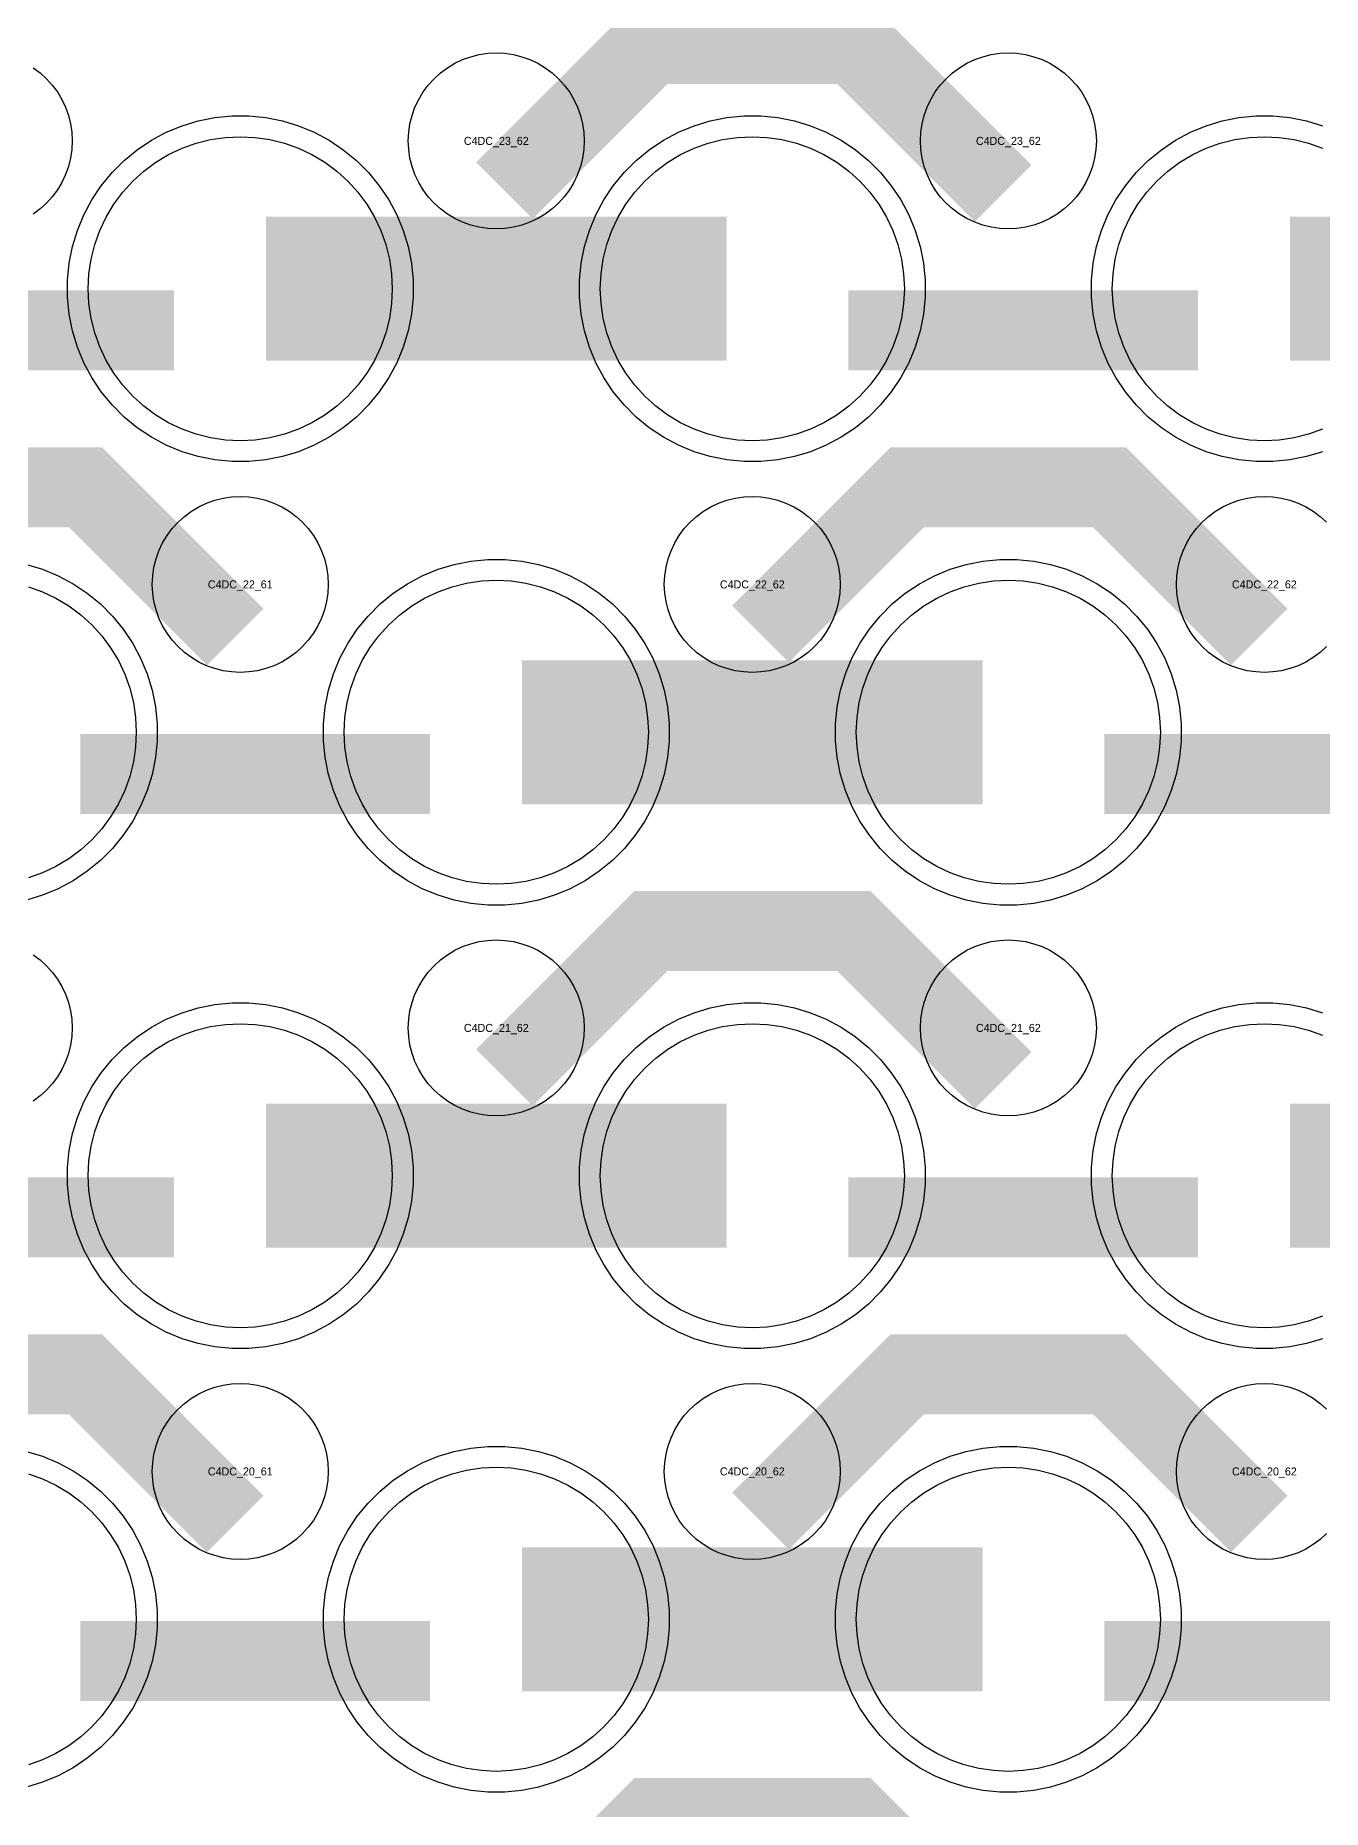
# Model space of a CAD drawing. Extents: x -11880 to 11880, y -14992 to 14992.
# Drawn here: x 7696 to 8098, y -12128 to -11573 of the extents above; entities that cross this region are included whole.
import ezdxf
from ezdxf.enums import TextEntityAlignment as Align

# ---------------------------------------------------------------- set-up
doc = ezdxf.new("R2010")
doc.units = 0
doc.header["$MEASUREMENT"] = 0
for name, color, linetype in [('GDS_775_DT_237', 138, 'CONTINUOUS'), ('RDL1_FS', 34, 'CONTINUOUS'), ('RDL_BS', 160, 'CONTINUOUS')]:
    doc.layers.add(name, color=color, linetype=linetype)

msp = doc.modelspace()

# ---------------------------------------------------------------- linework, layer by layer
at = {"layer": 'RDL1_FS', "color": 241, "true_color": 0xf7abae}
for points in [[(7760, -11700.099), (7755.343, -11699.87), (7750.732, -11699.186), (7746.209, -11698.054), (7741.819, -11696.482), (7737.605, -11694.49), (7733.605, -11692.092), (7729.86, -11689.314), (7726.406, -11686.184), (7723.276, -11682.73), (7720.498, -11678.985), (7718.1, -11674.985), (7716.108, -11670.771), (7714.536, -11666.381), (7713.404, -11661.858), (7712.72, -11657.247), (7712.491, -11652.59), (7712.72, -11647.933), (7713.404, -11643.322), (7714.536, -11638.799), (7716.108, -11634.409), (7718.1, -11630.195), (7720.498, -11626.195), (7723.276, -11622.45), (7726.406, -11618.996), (7729.86, -11615.866), (7733.605, -11613.088), (7737.605, -11610.69), (7741.819, -11608.698), (7746.209, -11607.126), (7750.732, -11605.994), (7755.343, -11605.31), (7760, -11605.081), (7764.657, -11605.31), (7769.268, -11605.994), (7773.791, -11607.126), (7778.181, -11608.698), (7782.395, -11610.69), (7786.395, -11613.088), (7790.14, -11615.866), (7793.594, -11618.996), (7796.724, -11622.45), (7799.502, -11626.195), (7801.9, -11630.195), (7803.892, -11634.409), (7805.464, -11638.799), (7806.596, -11643.322), (7807.28, -11647.933), (7807.509, -11652.59), (7807.28, -11657.247), (7806.596, -11661.858), (7805.464, -11666.381), (7803.892, -11670.771), (7801.9, -11674.985), (7799.502, -11678.985), (7796.724, -11682.73), (7793.594, -11686.184), (7790.14, -11689.314), (7786.395, -11692.092), (7782.395, -11694.49), (7778.181, -11696.482), (7773.791, -11698.054), (7769.268, -11699.186), (7764.657, -11699.87)], [(7920, -11700.099), (7915.343, -11699.87), (7910.732, -11699.186), (7906.209, -11698.054), (7901.819, -11696.482), (7897.605, -11694.49), (7893.605, -11692.092), (7889.86, -11689.314), (7886.406, -11686.184), (7883.276, -11682.73), (7880.498, -11678.985), (7878.1, -11674.985), (7876.108, -11670.771), (7874.536, -11666.381), (7873.404, -11661.858), (7872.72, -11657.247), (7872.491, -11652.59), (7872.72, -11647.933), (7873.404, -11643.322), (7874.536, -11638.799), (7876.108, -11634.409), (7878.1, -11630.195), (7880.498, -11626.195), (7883.276, -11622.45), (7886.406, -11618.996), (7889.86, -11615.866), (7893.605, -11613.088), (7897.605, -11610.69), (7901.819, -11608.698), (7906.209, -11607.126), (7910.732, -11605.994), (7915.343, -11605.31), (7920, -11605.081), (7924.657, -11605.31), (7929.268, -11605.994), (7933.791, -11607.126), (7938.181, -11608.698), (7942.395, -11610.69), (7946.395, -11613.088), (7950.14, -11615.866), (7953.594, -11618.996), (7956.724, -11622.45), (7959.502, -11626.195), (7961.9, -11630.195), (7963.892, -11634.409), (7965.464, -11638.799), (7966.596, -11643.322), (7967.28, -11647.933), (7967.509, -11652.59), (7967.28, -11657.247), (7966.596, -11661.858), (7965.464, -11666.381), (7963.892, -11670.771), (7961.9, -11674.985), (7959.502, -11678.985), (7956.724, -11682.73), (7953.594, -11686.184), (7950.14, -11689.314), (7946.395, -11692.092), (7942.395, -11694.49), (7938.181, -11696.482), (7933.791, -11698.054), (7929.268, -11699.186), (7924.657, -11699.87)], [(7760, -11977.229), (7755.343, -11977), (7750.732, -11976.316), (7746.209, -11975.184), (7741.819, -11973.612), (7737.605, -11971.62), (7733.605, -11969.222), (7729.86, -11966.444), (7726.406, -11963.314), (7723.276, -11959.86), (7720.498, -11956.115), (7718.1, -11952.115), (7716.108, -11947.901), (7714.536, -11943.511), (7713.404, -11938.988), (7712.72, -11934.377), (7712.491, -11929.72), (7712.72, -11925.063), (7713.404, -11920.452), (7714.536, -11915.929), (7716.108, -11911.539), (7718.1, -11907.325), (7720.498, -11903.325), (7723.276, -11899.58), (7726.406, -11896.126), (7729.86, -11892.996), (7733.605, -11890.218), (7737.605, -11887.82), (7741.819, -11885.828), (7746.209, -11884.256), (7750.732, -11883.124), (7755.343, -11882.44), (7760, -11882.211), (7764.657, -11882.44), (7769.268, -11883.124), (7773.791, -11884.256), (7778.181, -11885.828), (7782.395, -11887.82), (7786.395, -11890.218), (7790.14, -11892.996), (7793.594, -11896.126), (7796.724, -11899.58), (7799.502, -11903.325), (7801.9, -11907.325), (7803.892, -11911.539), (7805.464, -11915.929), (7806.596, -11920.452), (7807.28, -11925.063), (7807.509, -11929.72), (7807.28, -11934.377), (7806.596, -11938.988), (7805.464, -11943.511), (7803.892, -11947.901), (7801.9, -11952.115), (7799.502, -11956.115), (7796.724, -11959.86), (7793.594, -11963.314), (7790.14, -11966.444), (7786.395, -11969.222), (7782.395, -11971.62), (7778.181, -11973.612), (7773.791, -11975.184), (7769.268, -11976.316), (7764.657, -11977)], [(7920, -11977.229), (7915.343, -11977), (7910.732, -11976.316), (7906.209, -11975.184), (7901.819, -11973.612), (7897.605, -11971.62), (7893.605, -11969.222), (7889.86, -11966.444), (7886.406, -11963.314), (7883.276, -11959.86), (7880.498, -11956.115), (7878.1, -11952.115), (7876.108, -11947.901), (7874.536, -11943.511), (7873.404, -11938.988), (7872.72, -11934.377), (7872.491, -11929.72), (7872.72, -11925.063), (7873.404, -11920.452), (7874.536, -11915.929), (7876.108, -11911.539), (7878.1, -11907.325), (7880.498, -11903.325), (7883.276, -11899.58), (7886.406, -11896.126), (7889.86, -11892.996), (7893.605, -11890.218), (7897.605, -11887.82), (7901.819, -11885.828), (7906.209, -11884.256), (7910.732, -11883.124), (7915.343, -11882.44), (7920, -11882.211), (7924.657, -11882.44), (7929.268, -11883.124), (7933.791, -11884.256), (7938.181, -11885.828), (7942.395, -11887.82), (7946.395, -11890.218), (7950.14, -11892.996), (7953.594, -11896.126), (7956.724, -11899.58), (7959.502, -11903.325), (7961.9, -11907.325), (7963.892, -11911.539), (7965.464, -11915.929), (7966.596, -11920.452), (7967.28, -11925.063), (7967.509, -11929.72), (7967.28, -11934.377), (7966.596, -11938.988), (7965.464, -11943.511), (7963.892, -11947.901), (7961.9, -11952.115), (7959.502, -11956.115), (7956.724, -11959.86), (7953.594, -11963.314), (7950.14, -11966.444), (7946.395, -11969.222), (7942.395, -11971.62), (7938.181, -11973.612), (7933.791, -11975.184), (7929.268, -11976.316), (7924.657, -11977)]]:
    msp.add_lwpolyline(points, close=True, dxfattribs=at)
for points in [[(8098.181, -11696.482), (8093.791, -11698.054), (8089.268, -11699.186), (8084.657, -11699.87), (8080, -11700.099), (8075.343, -11699.87), (8070.732, -11699.186), (8066.209, -11698.054), (8061.819, -11696.482), (8057.605, -11694.49), (8053.605, -11692.092), (8049.86, -11689.314), (8046.406, -11686.184), (8043.276, -11682.73), (8040.498, -11678.985), (8038.1, -11674.985), (8036.108, -11670.771), (8034.536, -11666.381), (8033.404, -11661.858), (8032.72, -11657.247), (8032.491, -11652.59), (8032.72, -11647.933), (8033.404, -11643.322), (8034.536, -11638.799), (8036.108, -11634.409), (8038.1, -11630.195), (8040.498, -11626.195), (8043.276, -11622.45), (8046.406, -11618.996), (8049.86, -11615.866), (8053.605, -11613.088), (8057.605, -11610.69), (8061.819, -11608.698), (8066.209, -11607.126), (8070.732, -11605.994), (8075.343, -11605.31), (8080, -11605.081), (8084.657, -11605.31), (8089.268, -11605.994), (8093.791, -11607.126), (8098.181, -11608.698)], [(8098.181, -11973.612), (8093.791, -11975.184), (8089.268, -11976.316), (8084.657, -11977), (8080, -11977.229), (8075.343, -11977), (8070.732, -11976.316), (8066.209, -11975.184), (8061.819, -11973.612), (8057.605, -11971.62), (8053.605, -11969.222), (8049.86, -11966.444), (8046.406, -11963.314), (8043.276, -11959.86), (8040.498, -11956.115), (8038.1, -11952.115), (8036.108, -11947.901), (8034.536, -11943.511), (8033.404, -11938.988), (8032.72, -11934.377), (8032.491, -11929.72), (8032.72, -11925.063), (8033.404, -11920.452), (8034.536, -11915.929), (8036.108, -11911.539), (8038.1, -11907.325), (8040.498, -11903.325), (8043.276, -11899.58), (8046.406, -11896.126), (8049.86, -11892.996), (8053.605, -11890.218), (8057.605, -11887.82), (8061.819, -11885.828), (8066.209, -11884.256), (8070.732, -11883.124), (8075.343, -11882.44), (8080, -11882.211), (8084.657, -11882.44), (8089.268, -11883.124), (8093.791, -11884.256), (8098.181, -11885.828)]]:
    msp.add_lwpolyline(points, dxfattribs=at)
for points in [[(7768.002, -11652.59, 45, 45, 0), (7840.002, -11652.59, 45, 45, 0)], [(7840.002, -11652.59, 45, 45, 0), (7912.002, -11652.59, 45, 45, 0)], [(8088.002, -11652.59, 45, 45, 0), (8160.002, -11652.59, 45, 45, 0)], [(7768.002, -11929.72, 45, 45, 0), (7840.002, -11929.72, 45, 45, 0)], [(7840.002, -11929.72, 45, 45, 0), (7912.002, -11929.72, 45, 45, 0)], [(8088.002, -11929.72, 45, 45, 0), (8160.002, -11929.72, 45, 45, 0)]]:
    msp.add_lwpolyline(points, format="xyseb", dxfattribs=at)
at = {"layer": 'RDL1_FS'}
for points in [[(7840, -11838.664), (7835.343, -11838.435), (7830.732, -11837.751), (7826.209, -11836.619), (7821.819, -11835.047), (7817.605, -11833.055), (7813.605, -11830.657), (7809.86, -11827.879), (7806.406, -11824.749), (7803.276, -11821.295), (7800.498, -11817.55), (7798.1, -11813.55), (7796.108, -11809.336), (7794.536, -11804.946), (7793.404, -11800.423), (7792.72, -11795.812), (7792.491, -11791.155), (7792.72, -11786.498), (7793.404, -11781.887), (7794.536, -11777.364), (7796.108, -11772.974), (7798.1, -11768.76), (7800.498, -11764.76), (7803.276, -11761.015), (7806.406, -11757.561), (7809.86, -11754.431), (7813.605, -11751.653), (7817.605, -11749.255), (7821.819, -11747.263), (7826.209, -11745.691), (7830.732, -11744.559), (7835.343, -11743.875), (7840, -11743.646), (7844.657, -11743.875), (7849.268, -11744.559), (7853.791, -11745.691), (7858.181, -11747.263), (7862.395, -11749.255), (7866.395, -11751.653), (7870.14, -11754.431), (7873.594, -11757.561), (7876.724, -11761.015), (7879.502, -11764.76), (7881.9, -11768.76), (7883.892, -11772.974), (7885.464, -11777.364), (7886.596, -11781.887), (7887.28, -11786.498), (7887.509, -11791.155), (7887.28, -11795.812), (7886.596, -11800.423), (7885.464, -11804.946), (7883.892, -11809.336), (7881.9, -11813.55), (7879.502, -11817.55), (7876.724, -11821.295), (7873.594, -11824.749), (7870.14, -11827.879), (7866.395, -11830.657), (7862.395, -11833.055), (7858.181, -11835.047), (7853.791, -11836.619), (7849.268, -11837.751), (7844.657, -11838.435)], [(8000, -11838.664), (7995.343, -11838.435), (7990.732, -11837.751), (7986.209, -11836.619), (7981.819, -11835.047), (7977.605, -11833.055), (7973.605, -11830.657), (7969.86, -11827.879), (7966.406, -11824.749), (7963.276, -11821.295), (7960.498, -11817.55), (7958.1, -11813.55), (7956.108, -11809.336), (7954.536, -11804.946), (7953.404, -11800.423), (7952.72, -11795.812), (7952.491, -11791.155), (7952.72, -11786.498), (7953.404, -11781.887), (7954.536, -11777.364), (7956.108, -11772.974), (7958.1, -11768.76), (7960.498, -11764.76), (7963.276, -11761.015), (7966.406, -11757.561), (7969.86, -11754.431), (7973.605, -11751.653), (7977.605, -11749.255), (7981.819, -11747.263), (7986.209, -11745.691), (7990.732, -11744.559), (7995.343, -11743.875), (8000, -11743.646), (8004.657, -11743.875), (8009.268, -11744.559), (8013.791, -11745.691), (8018.181, -11747.263), (8022.395, -11749.255), (8026.395, -11751.653), (8030.14, -11754.431), (8033.594, -11757.561), (8036.724, -11761.015), (8039.502, -11764.76), (8041.9, -11768.76), (8043.892, -11772.974), (8045.464, -11777.364), (8046.596, -11781.887), (8047.28, -11786.498), (8047.509, -11791.155), (8047.28, -11795.812), (8046.596, -11800.423), (8045.464, -11804.946), (8043.892, -11809.336), (8041.9, -11813.55), (8039.502, -11817.55), (8036.724, -11821.295), (8033.594, -11824.749), (8030.14, -11827.879), (8026.395, -11830.657), (8022.395, -11833.055), (8018.181, -11835.047), (8013.791, -11836.619), (8009.268, -11837.751), (8004.657, -11838.435)], [(7840, -12115.794), (7835.343, -12115.565), (7830.732, -12114.881), (7826.209, -12113.749), (7821.819, -12112.177), (7817.605, -12110.185), (7813.605, -12107.787), (7809.86, -12105.009), (7806.406, -12101.879), (7803.276, -12098.425), (7800.498, -12094.68), (7798.1, -12090.68), (7796.108, -12086.466), (7794.536, -12082.076), (7793.404, -12077.553), (7792.72, -12072.942), (7792.491, -12068.285), (7792.72, -12063.628), (7793.404, -12059.017), (7794.536, -12054.494), (7796.108, -12050.104), (7798.1, -12045.89), (7800.498, -12041.89), (7803.276, -12038.145), (7806.406, -12034.691), (7809.86, -12031.561), (7813.605, -12028.783), (7817.605, -12026.385), (7821.819, -12024.393), (7826.209, -12022.821), (7830.732, -12021.689), (7835.343, -12021.005), (7840, -12020.776), (7844.657, -12021.005), (7849.268, -12021.689), (7853.791, -12022.821), (7858.181, -12024.393), (7862.395, -12026.385), (7866.395, -12028.783), (7870.14, -12031.561), (7873.594, -12034.691), (7876.724, -12038.145), (7879.502, -12041.89), (7881.9, -12045.89), (7883.892, -12050.104), (7885.464, -12054.494), (7886.596, -12059.017), (7887.28, -12063.628), (7887.509, -12068.285), (7887.28, -12072.942), (7886.596, -12077.553), (7885.464, -12082.076), (7883.892, -12086.466), (7881.9, -12090.68), (7879.502, -12094.68), (7876.724, -12098.425), (7873.594, -12101.879), (7870.14, -12105.009), (7866.395, -12107.787), (7862.395, -12110.185), (7858.181, -12112.177), (7853.791, -12113.749), (7849.268, -12114.881), (7844.657, -12115.565)], [(8000, -12115.794), (7995.343, -12115.565), (7990.732, -12114.881), (7986.209, -12113.749), (7981.819, -12112.177), (7977.605, -12110.185), (7973.605, -12107.787), (7969.86, -12105.009), (7966.406, -12101.879), (7963.276, -12098.425), (7960.498, -12094.68), (7958.1, -12090.68), (7956.108, -12086.466), (7954.536, -12082.076), (7953.404, -12077.553), (7952.72, -12072.942), (7952.491, -12068.285), (7952.72, -12063.628), (7953.404, -12059.017), (7954.536, -12054.494), (7956.108, -12050.104), (7958.1, -12045.89), (7960.498, -12041.89), (7963.276, -12038.145), (7966.406, -12034.691), (7969.86, -12031.561), (7973.605, -12028.783), (7977.605, -12026.385), (7981.819, -12024.393), (7986.209, -12022.821), (7990.732, -12021.689), (7995.343, -12021.005), (8000, -12020.776), (8004.657, -12021.005), (8009.268, -12021.689), (8013.791, -12022.821), (8018.181, -12024.393), (8022.395, -12026.385), (8026.395, -12028.783), (8030.14, -12031.561), (8033.594, -12034.691), (8036.724, -12038.145), (8039.502, -12041.89), (8041.9, -12045.89), (8043.892, -12050.104), (8045.464, -12054.494), (8046.596, -12059.017), (8047.28, -12063.628), (8047.509, -12068.285), (8047.28, -12072.942), (8046.596, -12077.553), (8045.464, -12082.076), (8043.892, -12086.466), (8041.9, -12090.68), (8039.502, -12094.68), (8036.724, -12098.425), (8033.594, -12101.879), (8030.14, -12105.009), (8026.395, -12107.787), (8022.395, -12110.185), (8018.181, -12112.177), (8013.791, -12113.749), (8009.268, -12114.881), (8004.657, -12115.565)]]:
    msp.add_lwpolyline(points, close=True, dxfattribs=at)
for points in [[(7693.791, -11745.691), (7698.181, -11747.263), (7702.395, -11749.255), (7706.395, -11751.653), (7710.14, -11754.431), (7713.594, -11757.561), (7716.724, -11761.015), (7719.502, -11764.76), (7721.9, -11768.76), (7723.892, -11772.974), (7725.464, -11777.364), (7726.596, -11781.887), (7727.28, -11786.498), (7727.509, -11791.155), (7727.28, -11795.812), (7726.596, -11800.423), (7725.464, -11804.946), (7723.892, -11809.336), (7721.9, -11813.55), (7719.502, -11817.55), (7716.724, -11821.295), (7713.594, -11824.749), (7710.14, -11827.879), (7706.395, -11830.657), (7702.395, -11833.055), (7698.181, -11835.047), (7693.791, -11836.619)], [(7693.791, -12022.821), (7698.181, -12024.393), (7702.395, -12026.385), (7706.395, -12028.783), (7710.14, -12031.561), (7713.594, -12034.691), (7716.724, -12038.145), (7719.502, -12041.89), (7721.9, -12045.89), (7723.892, -12050.104), (7725.464, -12054.494), (7726.596, -12059.017), (7727.28, -12063.628), (7727.509, -12068.285), (7727.28, -12072.942), (7726.596, -12077.553), (7725.464, -12082.076), (7723.892, -12086.466), (7721.9, -12090.68), (7719.502, -12094.68), (7716.724, -12098.425), (7713.594, -12101.879), (7710.14, -12105.009), (7706.395, -12107.787), (7702.395, -12110.185), (7698.181, -12112.177), (7693.791, -12113.749)]]:
    msp.add_lwpolyline(points, dxfattribs=at)
for points in [[(7848.002, -11791.155, 45, 45, 0), (7920.002, -11791.155, 45, 45, 0)], [(7920.002, -11791.155, 45, 45, 0), (7992.002, -11791.155, 45, 45, 0)], [(7848.002, -12068.285, 45, 45, 0), (7920.002, -12068.285, 45, 45, 0)], [(7920.002, -12068.285, 45, 45, 0), (7992.002, -12068.285, 45, 45, 0)]]:
    msp.add_lwpolyline(points, format="xyseb", dxfattribs=at)
at = {"layer": 'RDL_BS'}
for points in [[(7842.562, -11621.904, 25, 25, 0), (7888.377, -11576.089, 25, 25, 0), (7921.93, -11576.089, 25, 25, 0)], [(7998.401, -11622.803, 25, 25, 0), (7951.687, -11576.089, 25, 25, 0), (7921.929, -11576.089, 25, 25, 0)], [(7758.401, -11761.368, 25, 25, 0), (7711.687, -11714.654, 25, 25, 0), (7681.929, -11714.654, 25, 25, 0)], [(7922.562, -11760.469, 25, 25, 0), (7968.377, -11714.654, 25, 25, 0), (8001.93, -11714.654, 25, 25, 0)], [(8078.401, -11761.368, 25, 25, 0), (8031.687, -11714.654, 25, 25, 0), (8001.929, -11714.654, 25, 25, 0)], [(7710.016, -11804.168, 25, 25, 0), (7819.281, -11804.168, 25, 25, 0)], [(8030.016, -11804.168, 25, 25, 0), (8139.281, -11804.168, 25, 25, 0)], [(7842.562, -11899.034, 25, 25, 0), (7888.377, -11853.219, 25, 25, 0), (7921.93, -11853.219, 25, 25, 0)], [(7998.401, -11899.933, 25, 25, 0), (7951.687, -11853.219, 25, 25, 0), (7921.929, -11853.219, 25, 25, 0)], [(7758.401, -12038.498, 25, 25, 0), (7711.687, -11991.784, 25, 25, 0), (7681.929, -11991.784, 25, 25, 0)], [(7922.562, -12037.599, 25, 25, 0), (7968.377, -11991.784, 25, 25, 0), (8001.93, -11991.784, 25, 25, 0)], [(8078.401, -12038.498, 25, 25, 0), (8031.687, -11991.784, 25, 25, 0), (8001.929, -11991.784, 25, 25, 0)], [(7710.016, -12081.298, 25, 25, 0), (7819.281, -12081.298, 25, 25, 0)], [(8030.016, -12081.298, 25, 25, 0), (8139.281, -12081.298, 25, 25, 0)], [(7842.562, -12176.159, 25, 25, 0), (7888.377, -12130.344, 25, 25, 0), (7921.93, -12130.344, 25, 25, 0)], [(7998.401, -12177.058, 25, 25, 0), (7951.687, -12130.344, 25, 25, 0), (7921.929, -12130.344, 25, 25, 0)]]:
    msp.add_lwpolyline(points, format="xyseb", dxfattribs=at)
for points in [[(7695.28, -11583.545), (7697.443, -11585.148), (7699.442, -11586.96), (7701.254, -11588.959), (7702.857, -11591.122), (7704.25, -11593.446), (7705.402, -11595.883), (7706.309, -11598.418), (7706.966, -11601.037), (7707.362, -11603.709), (7707.494, -11606.402), (7707.362, -11609.095), (7706.966, -11611.767), (7706.309, -11614.386), (7705.402, -11616.921), (7704.25, -11619.358), (7702.857, -11621.682), (7701.254, -11623.845), (7699.442, -11625.844), (7697.443, -11627.656), (7695.28, -11629.259)], [(8099.442, -11764.409), (8097.443, -11766.221), (8095.28, -11767.824), (8092.956, -11769.217), (8090.519, -11770.369), (8087.984, -11771.276), (8085.365, -11771.933), (8082.693, -11772.329), (8080, -11772.461), (8077.307, -11772.329), (8074.635, -11771.933), (8072.016, -11771.276), (8069.481, -11770.369), (8067.044, -11769.217), (8064.72, -11767.824), (8062.557, -11766.221), (8060.558, -11764.409), (8058.746, -11762.41), (8057.143, -11760.247), (8055.75, -11757.923), (8054.598, -11755.486), (8053.691, -11752.951), (8053.034, -11750.332), (8052.638, -11747.66), (8052.506, -11744.967), (8052.638, -11742.274), (8053.034, -11739.602), (8053.691, -11736.983), (8054.598, -11734.448), (8055.75, -11732.011), (8057.143, -11729.687), (8058.746, -11727.524), (8060.558, -11725.525), (8062.557, -11723.713), (8064.72, -11722.11), (8067.044, -11720.717), (8069.481, -11719.565), (8072.016, -11718.658), (8074.635, -11718.001), (8077.307, -11717.605), (8080, -11717.473), (8082.693, -11717.605), (8085.365, -11718.001), (8087.984, -11718.658), (8090.519, -11719.565), (8092.956, -11720.717), (8095.28, -11722.11), (8097.443, -11723.713), (8099.442, -11725.525)], [(7693.165, -11738.718), (7698.205, -11740.249), (7703.115, -11742.28), (7707.777, -11744.772), (7712.191, -11747.719), (7716.292, -11751.081), (7720.074, -11754.863), (7723.436, -11758.964), (7726.383, -11763.378), (7728.875, -11768.04), (7730.906, -11772.95), (7732.437, -11777.99), (7733.483, -11783.217), (7734, -11788.511), (7734, -11793.799), (7733.483, -11799.093), (7732.437, -11804.32), (7730.906, -11809.36), (7728.875, -11814.27), (7726.383, -11818.932), (7723.436, -11823.346), (7720.074, -11827.447), (7716.292, -11831.229), (7712.191, -11834.591), (7707.777, -11837.538), (7703.115, -11840.03), (7698.205, -11842.061), (7693.165, -11843.592)], [(7695.28, -11860.675), (7697.443, -11862.278), (7699.442, -11864.09), (7701.254, -11866.089), (7702.857, -11868.252), (7704.25, -11870.576), (7705.402, -11873.013), (7706.309, -11875.548), (7706.966, -11878.167), (7707.362, -11880.839), (7707.494, -11883.532), (7707.362, -11886.225), (7706.966, -11888.897), (7706.309, -11891.516), (7705.402, -11894.051), (7704.25, -11896.488), (7702.857, -11898.812), (7701.254, -11900.975), (7699.442, -11902.974), (7697.443, -11904.786), (7695.28, -11906.389)], [(8099.442, -12041.539), (8097.443, -12043.351), (8095.28, -12044.954), (8092.956, -12046.347), (8090.519, -12047.499), (8087.984, -12048.406), (8085.365, -12049.063), (8082.693, -12049.459), (8080, -12049.591), (8077.307, -12049.459), (8074.635, -12049.063), (8072.016, -12048.406), (8069.481, -12047.499), (8067.044, -12046.347), (8064.72, -12044.954), (8062.557, -12043.351), (8060.558, -12041.539), (8058.746, -12039.54), (8057.143, -12037.377), (8055.75, -12035.053), (8054.598, -12032.616), (8053.691, -12030.081), (8053.034, -12027.462), (8052.638, -12024.79), (8052.506, -12022.097), (8052.638, -12019.404), (8053.034, -12016.732), (8053.691, -12014.113), (8054.598, -12011.578), (8055.75, -12009.141), (8057.143, -12006.817), (8058.746, -12004.654), (8060.558, -12002.655), (8062.557, -12000.843), (8064.72, -11999.24), (8067.044, -11997.847), (8069.481, -11996.695), (8072.016, -11995.788), (8074.635, -11995.131), (8077.307, -11994.735), (8080, -11994.603), (8082.693, -11994.735), (8085.365, -11995.131), (8087.984, -11995.788), (8090.519, -11996.695), (8092.956, -11997.847), (8095.28, -11999.24), (8097.443, -12000.843), (8099.442, -12002.655)], [(7693.165, -12015.848), (7698.205, -12017.379), (7703.115, -12019.41), (7707.777, -12021.902), (7712.191, -12024.849), (7716.292, -12028.211), (7720.074, -12031.993), (7723.436, -12036.094), (7726.383, -12040.508), (7728.875, -12045.17), (7730.906, -12050.08), (7732.437, -12055.12), (7733.483, -12060.347), (7734, -12065.641), (7734, -12070.929), (7733.483, -12076.223), (7732.437, -12081.45), (7730.906, -12086.49), (7728.875, -12091.4), (7726.383, -12096.062), (7723.436, -12100.476), (7720.074, -12104.577), (7716.292, -12108.359), (7712.191, -12111.721), (7707.777, -12114.668), (7703.115, -12117.16), (7698.205, -12119.191), (7693.165, -12120.722)]]:
    msp.add_lwpolyline(points, dxfattribs=at)
for points in [[(7840, -11633.896), (7837.307, -11633.764), (7834.635, -11633.368), (7832.016, -11632.711), (7829.481, -11631.804), (7827.044, -11630.652), (7824.72, -11629.259), (7822.557, -11627.656), (7820.558, -11625.844), (7818.746, -11623.845), (7817.143, -11621.682), (7815.75, -11619.358), (7814.598, -11616.921), (7813.691, -11614.386), (7813.034, -11611.767), (7812.638, -11609.095), (7812.506, -11606.402), (7812.638, -11603.709), (7813.034, -11601.037), (7813.691, -11598.418), (7814.598, -11595.883), (7815.75, -11593.446), (7817.143, -11591.122), (7818.746, -11588.959), (7820.558, -11586.96), (7822.557, -11585.148), (7824.72, -11583.545), (7827.044, -11582.152), (7829.481, -11581), (7832.016, -11580.093), (7834.635, -11579.436), (7837.307, -11579.04), (7840, -11578.908), (7842.693, -11579.04), (7845.365, -11579.436), (7847.984, -11580.093), (7850.519, -11581), (7852.956, -11582.152), (7855.28, -11583.545), (7857.443, -11585.148), (7859.442, -11586.96), (7861.254, -11588.959), (7862.857, -11591.122), (7864.25, -11593.446), (7865.402, -11595.883), (7866.309, -11598.418), (7866.966, -11601.037), (7867.362, -11603.709), (7867.494, -11606.402), (7867.362, -11609.095), (7866.966, -11611.767), (7866.309, -11614.386), (7865.402, -11616.921), (7864.25, -11619.358), (7862.857, -11621.682), (7861.254, -11623.845), (7859.442, -11625.844), (7857.443, -11627.656), (7855.28, -11629.259), (7852.956, -11630.652), (7850.519, -11631.804), (7847.984, -11632.711), (7845.365, -11633.368), (7842.693, -11633.764)], [(8000, -11633.896), (7997.307, -11633.764), (7994.635, -11633.368), (7992.016, -11632.711), (7989.481, -11631.804), (7987.044, -11630.652), (7984.72, -11629.259), (7982.557, -11627.656), (7980.558, -11625.844), (7978.746, -11623.845), (7977.143, -11621.682), (7975.75, -11619.358), (7974.598, -11616.921), (7973.691, -11614.386), (7973.034, -11611.767), (7972.638, -11609.095), (7972.506, -11606.402), (7972.638, -11603.709), (7973.034, -11601.037), (7973.691, -11598.418), (7974.598, -11595.883), (7975.75, -11593.446), (7977.143, -11591.122), (7978.746, -11588.959), (7980.558, -11586.96), (7982.557, -11585.148), (7984.72, -11583.545), (7987.044, -11582.152), (7989.481, -11581), (7992.016, -11580.093), (7994.635, -11579.436), (7997.307, -11579.04), (8000, -11578.908), (8002.693, -11579.04), (8005.365, -11579.436), (8007.984, -11580.093), (8010.519, -11581), (8012.956, -11582.152), (8015.28, -11583.545), (8017.443, -11585.148), (8019.442, -11586.96), (8021.254, -11588.959), (8022.857, -11591.122), (8024.25, -11593.446), (8025.402, -11595.883), (8026.309, -11598.418), (8026.966, -11601.037), (8027.362, -11603.709), (8027.494, -11606.402), (8027.362, -11609.095), (8026.966, -11611.767), (8026.309, -11614.386), (8025.402, -11616.921), (8024.25, -11619.358), (8022.857, -11621.682), (8021.254, -11623.845), (8019.442, -11625.844), (8017.443, -11627.656), (8015.28, -11629.259), (8012.956, -11630.652), (8010.519, -11631.804), (8007.984, -11632.711), (8005.365, -11633.368), (8002.693, -11633.764)], [(7760, -11772.461), (7757.307, -11772.329), (7754.635, -11771.933), (7752.016, -11771.276), (7749.481, -11770.369), (7747.044, -11769.217), (7744.72, -11767.824), (7742.557, -11766.221), (7740.558, -11764.409), (7738.746, -11762.41), (7737.143, -11760.247), (7735.75, -11757.923), (7734.598, -11755.486), (7733.691, -11752.951), (7733.034, -11750.332), (7732.638, -11747.66), (7732.506, -11744.967), (7732.638, -11742.274), (7733.034, -11739.602), (7733.691, -11736.983), (7734.598, -11734.448), (7735.75, -11732.011), (7737.143, -11729.687), (7738.746, -11727.524), (7740.558, -11725.525), (7742.557, -11723.713), (7744.72, -11722.11), (7747.044, -11720.717), (7749.481, -11719.565), (7752.016, -11718.658), (7754.635, -11718.001), (7757.307, -11717.605), (7760, -11717.473), (7762.693, -11717.605), (7765.365, -11718.001), (7767.984, -11718.658), (7770.519, -11719.565), (7772.956, -11720.717), (7775.28, -11722.11), (7777.443, -11723.713), (7779.442, -11725.525), (7781.254, -11727.524), (7782.857, -11729.687), (7784.25, -11732.011), (7785.402, -11734.448), (7786.309, -11736.983), (7786.966, -11739.602), (7787.362, -11742.274), (7787.494, -11744.967), (7787.362, -11747.66), (7786.966, -11750.332), (7786.309, -11752.951), (7785.402, -11755.486), (7784.25, -11757.923), (7782.857, -11760.247), (7781.254, -11762.41), (7779.442, -11764.409), (7777.443, -11766.221), (7775.28, -11767.824), (7772.956, -11769.217), (7770.519, -11770.369), (7767.984, -11771.276), (7765.365, -11771.933), (7762.693, -11772.329)], [(7920, -11772.461), (7917.307, -11772.329), (7914.635, -11771.933), (7912.016, -11771.276), (7909.481, -11770.369), (7907.044, -11769.217), (7904.72, -11767.824), (7902.557, -11766.221), (7900.558, -11764.409), (7898.746, -11762.41), (7897.143, -11760.247), (7895.75, -11757.923), (7894.598, -11755.486), (7893.691, -11752.951), (7893.034, -11750.332), (7892.638, -11747.66), (7892.506, -11744.967), (7892.638, -11742.274), (7893.034, -11739.602), (7893.691, -11736.983), (7894.598, -11734.448), (7895.75, -11732.011), (7897.143, -11729.687), (7898.746, -11727.524), (7900.558, -11725.525), (7902.557, -11723.713), (7904.72, -11722.11), (7907.044, -11720.717), (7909.481, -11719.565), (7912.016, -11718.658), (7914.635, -11718.001), (7917.307, -11717.605), (7920, -11717.473), (7922.693, -11717.605), (7925.365, -11718.001), (7927.984, -11718.658), (7930.519, -11719.565), (7932.956, -11720.717), (7935.28, -11722.11), (7937.443, -11723.713), (7939.442, -11725.525), (7941.254, -11727.524), (7942.857, -11729.687), (7944.25, -11732.011), (7945.402, -11734.448), (7946.309, -11736.983), (7946.966, -11739.602), (7947.362, -11742.274), (7947.494, -11744.967), (7947.362, -11747.66), (7946.966, -11750.332), (7946.309, -11752.951), (7945.402, -11755.486), (7944.25, -11757.923), (7942.857, -11760.247), (7941.254, -11762.41), (7939.442, -11764.409), (7937.443, -11766.221), (7935.28, -11767.824), (7932.956, -11769.217), (7930.519, -11770.369), (7927.984, -11771.276), (7925.365, -11771.933), (7922.693, -11772.329)], [(7837.356, -11845.155), (7832.062, -11844.638), (7826.835, -11843.592), (7821.795, -11842.061), (7816.885, -11840.03), (7812.223, -11837.538), (7807.809, -11834.591), (7803.708, -11831.229), (7799.926, -11827.447), (7796.564, -11823.346), (7793.617, -11818.932), (7791.125, -11814.27), (7789.094, -11809.36), (7787.563, -11804.32), (7786.517, -11799.093), (7786, -11793.799), (7786, -11788.511), (7786.517, -11783.217), (7787.563, -11777.99), (7789.094, -11772.95), (7791.125, -11768.04), (7793.617, -11763.378), (7796.564, -11758.964), (7799.926, -11754.863), (7803.708, -11751.081), (7807.809, -11747.719), (7812.223, -11744.772), (7816.885, -11742.28), (7821.795, -11740.249), (7826.835, -11738.718), (7832.062, -11737.672), (7837.356, -11737.155), (7842.644, -11737.155), (7847.938, -11737.672), (7853.165, -11738.718), (7858.205, -11740.249), (7863.115, -11742.28), (7867.777, -11744.772), (7872.191, -11747.719), (7876.292, -11751.081), (7880.074, -11754.863), (7883.436, -11758.964), (7886.383, -11763.378), (7888.875, -11768.04), (7890.906, -11772.95), (7892.437, -11777.99), (7893.483, -11783.217), (7894, -11788.511), (7894, -11793.799), (7893.483, -11799.093), (7892.437, -11804.32), (7890.906, -11809.36), (7888.875, -11814.27), (7886.383, -11818.932), (7883.436, -11823.346), (7880.074, -11827.447), (7876.292, -11831.229), (7872.191, -11834.591), (7867.777, -11837.538), (7863.115, -11840.03), (7858.205, -11842.061), (7853.165, -11843.592), (7847.938, -11844.638), (7842.644, -11845.155)], [(7997.356, -11845.155), (7992.062, -11844.638), (7986.835, -11843.592), (7981.795, -11842.061), (7976.885, -11840.03), (7972.223, -11837.538), (7967.809, -11834.591), (7963.708, -11831.229), (7959.926, -11827.447), (7956.564, -11823.346), (7953.617, -11818.932), (7951.125, -11814.27), (7949.094, -11809.36), (7947.563, -11804.32), (7946.517, -11799.093), (7946, -11793.799), (7946, -11788.511), (7946.517, -11783.217), (7947.563, -11777.99), (7949.094, -11772.95), (7951.125, -11768.04), (7953.617, -11763.378), (7956.564, -11758.964), (7959.926, -11754.863), (7963.708, -11751.081), (7967.809, -11747.719), (7972.223, -11744.772), (7976.885, -11742.28), (7981.795, -11740.249), (7986.835, -11738.718), (7992.062, -11737.672), (7997.356, -11737.155), (8002.644, -11737.155), (8007.938, -11737.672), (8013.165, -11738.718), (8018.205, -11740.249), (8023.115, -11742.28), (8027.777, -11744.772), (8032.191, -11747.719), (8036.292, -11751.081), (8040.074, -11754.863), (8043.436, -11758.964), (8046.383, -11763.378), (8048.875, -11768.04), (8050.906, -11772.95), (8052.437, -11777.99), (8053.483, -11783.217), (8054, -11788.511), (8054, -11793.799), (8053.483, -11799.093), (8052.437, -11804.32), (8050.906, -11809.36), (8048.875, -11814.27), (8046.383, -11818.932), (8043.436, -11823.346), (8040.074, -11827.447), (8036.292, -11831.229), (8032.191, -11834.591), (8027.777, -11837.538), (8023.115, -11840.03), (8018.205, -11842.061), (8013.165, -11843.592), (8007.938, -11844.638), (8002.644, -11845.155)], [(7840, -11911.026), (7837.307, -11910.894), (7834.635, -11910.498), (7832.016, -11909.841), (7829.481, -11908.934), (7827.044, -11907.782), (7824.72, -11906.389), (7822.557, -11904.786), (7820.558, -11902.974), (7818.746, -11900.975), (7817.143, -11898.812), (7815.75, -11896.488), (7814.598, -11894.051), (7813.691, -11891.516), (7813.034, -11888.897), (7812.638, -11886.225), (7812.506, -11883.532), (7812.638, -11880.839), (7813.034, -11878.167), (7813.691, -11875.548), (7814.598, -11873.013), (7815.75, -11870.576), (7817.143, -11868.252), (7818.746, -11866.089), (7820.558, -11864.09), (7822.557, -11862.278), (7824.72, -11860.675), (7827.044, -11859.282), (7829.481, -11858.13), (7832.016, -11857.223), (7834.635, -11856.566), (7837.307, -11856.17), (7840, -11856.038), (7842.693, -11856.17), (7845.365, -11856.566), (7847.984, -11857.223), (7850.519, -11858.13), (7852.956, -11859.282), (7855.28, -11860.675), (7857.443, -11862.278), (7859.442, -11864.09), (7861.254, -11866.089), (7862.857, -11868.252), (7864.25, -11870.576), (7865.402, -11873.013), (7866.309, -11875.548), (7866.966, -11878.167), (7867.362, -11880.839), (7867.494, -11883.532), (7867.362, -11886.225), (7866.966, -11888.897), (7866.309, -11891.516), (7865.402, -11894.051), (7864.25, -11896.488), (7862.857, -11898.812), (7861.254, -11900.975), (7859.442, -11902.974), (7857.443, -11904.786), (7855.28, -11906.389), (7852.956, -11907.782), (7850.519, -11908.934), (7847.984, -11909.841), (7845.365, -11910.498), (7842.693, -11910.894)], [(8000, -11911.026), (7997.307, -11910.894), (7994.635, -11910.498), (7992.016, -11909.841), (7989.481, -11908.934), (7987.044, -11907.782), (7984.72, -11906.389), (7982.557, -11904.786), (7980.558, -11902.974), (7978.746, -11900.975), (7977.143, -11898.812), (7975.75, -11896.488), (7974.598, -11894.051), (7973.691, -11891.516), (7973.034, -11888.897), (7972.638, -11886.225), (7972.506, -11883.532), (7972.638, -11880.839), (7973.034, -11878.167), (7973.691, -11875.548), (7974.598, -11873.013), (7975.75, -11870.576), (7977.143, -11868.252), (7978.746, -11866.089), (7980.558, -11864.09), (7982.557, -11862.278), (7984.72, -11860.675), (7987.044, -11859.282), (7989.481, -11858.13), (7992.016, -11857.223), (7994.635, -11856.566), (7997.307, -11856.17), (8000, -11856.038), (8002.693, -11856.17), (8005.365, -11856.566), (8007.984, -11857.223), (8010.519, -11858.13), (8012.956, -11859.282), (8015.28, -11860.675), (8017.443, -11862.278), (8019.442, -11864.09), (8021.254, -11866.089), (8022.857, -11868.252), (8024.25, -11870.576), (8025.402, -11873.013), (8026.309, -11875.548), (8026.966, -11878.167), (8027.362, -11880.839), (8027.494, -11883.532), (8027.362, -11886.225), (8026.966, -11888.897), (8026.309, -11891.516), (8025.402, -11894.051), (8024.25, -11896.488), (8022.857, -11898.812), (8021.254, -11900.975), (8019.442, -11902.974), (8017.443, -11904.786), (8015.28, -11906.389), (8012.956, -11907.782), (8010.519, -11908.934), (8007.984, -11909.841), (8005.365, -11910.498), (8002.693, -11910.894)], [(7760, -12049.591), (7757.307, -12049.459), (7754.635, -12049.063), (7752.016, -12048.406), (7749.481, -12047.499), (7747.044, -12046.347), (7744.72, -12044.954), (7742.557, -12043.351), (7740.558, -12041.539), (7738.746, -12039.54), (7737.143, -12037.377), (7735.75, -12035.053), (7734.598, -12032.616), (7733.691, -12030.081), (7733.034, -12027.462), (7732.638, -12024.79), (7732.506, -12022.097), (7732.638, -12019.404), (7733.034, -12016.732), (7733.691, -12014.113), (7734.598, -12011.578), (7735.75, -12009.141), (7737.143, -12006.817), (7738.746, -12004.654), (7740.558, -12002.655), (7742.557, -12000.843), (7744.72, -11999.24), (7747.044, -11997.847), (7749.481, -11996.695), (7752.016, -11995.788), (7754.635, -11995.131), (7757.307, -11994.735), (7760, -11994.603), (7762.693, -11994.735), (7765.365, -11995.131), (7767.984, -11995.788), (7770.519, -11996.695), (7772.956, -11997.847), (7775.28, -11999.24), (7777.443, -12000.843), (7779.442, -12002.655), (7781.254, -12004.654), (7782.857, -12006.817), (7784.25, -12009.141), (7785.402, -12011.578), (7786.309, -12014.113), (7786.966, -12016.732), (7787.362, -12019.404), (7787.494, -12022.097), (7787.362, -12024.79), (7786.966, -12027.462), (7786.309, -12030.081), (7785.402, -12032.616), (7784.25, -12035.053), (7782.857, -12037.377), (7781.254, -12039.54), (7779.442, -12041.539), (7777.443, -12043.351), (7775.28, -12044.954), (7772.956, -12046.347), (7770.519, -12047.499), (7767.984, -12048.406), (7765.365, -12049.063), (7762.693, -12049.459)], [(7920, -12049.591), (7917.307, -12049.459), (7914.635, -12049.063), (7912.016, -12048.406), (7909.481, -12047.499), (7907.044, -12046.347), (7904.72, -12044.954), (7902.557, -12043.351), (7900.558, -12041.539), (7898.746, -12039.54), (7897.143, -12037.377), (7895.75, -12035.053), (7894.598, -12032.616), (7893.691, -12030.081), (7893.034, -12027.462), (7892.638, -12024.79), (7892.506, -12022.097), (7892.638, -12019.404), (7893.034, -12016.732), (7893.691, -12014.113), (7894.598, -12011.578), (7895.75, -12009.141), (7897.143, -12006.817), (7898.746, -12004.654), (7900.558, -12002.655), (7902.557, -12000.843), (7904.72, -11999.24), (7907.044, -11997.847), (7909.481, -11996.695), (7912.016, -11995.788), (7914.635, -11995.131), (7917.307, -11994.735), (7920, -11994.603), (7922.693, -11994.735), (7925.365, -11995.131), (7927.984, -11995.788), (7930.519, -11996.695), (7932.956, -11997.847), (7935.28, -11999.24), (7937.443, -12000.843), (7939.442, -12002.655), (7941.254, -12004.654), (7942.857, -12006.817), (7944.25, -12009.141), (7945.402, -12011.578), (7946.309, -12014.113), (7946.966, -12016.732), (7947.362, -12019.404), (7947.494, -12022.097), (7947.362, -12024.79), (7946.966, -12027.462), (7946.309, -12030.081), (7945.402, -12032.616), (7944.25, -12035.053), (7942.857, -12037.377), (7941.254, -12039.54), (7939.442, -12041.539), (7937.443, -12043.351), (7935.28, -12044.954), (7932.956, -12046.347), (7930.519, -12047.499), (7927.984, -12048.406), (7925.365, -12049.063), (7922.693, -12049.459)], [(7837.356, -12122.285), (7832.062, -12121.768), (7826.835, -12120.722), (7821.795, -12119.191), (7816.885, -12117.16), (7812.223, -12114.668), (7807.809, -12111.721), (7803.708, -12108.359), (7799.926, -12104.577), (7796.564, -12100.476), (7793.617, -12096.062), (7791.125, -12091.4), (7789.094, -12086.49), (7787.563, -12081.45), (7786.517, -12076.223), (7786, -12070.929), (7786, -12065.641), (7786.517, -12060.347), (7787.563, -12055.12), (7789.094, -12050.08), (7791.125, -12045.17), (7793.617, -12040.508), (7796.564, -12036.094), (7799.926, -12031.993), (7803.708, -12028.211), (7807.809, -12024.849), (7812.223, -12021.902), (7816.885, -12019.41), (7821.795, -12017.379), (7826.835, -12015.848), (7832.062, -12014.802), (7837.356, -12014.285), (7842.644, -12014.285), (7847.938, -12014.802), (7853.165, -12015.848), (7858.205, -12017.379), (7863.115, -12019.41), (7867.777, -12021.902), (7872.191, -12024.849), (7876.292, -12028.211), (7880.074, -12031.993), (7883.436, -12036.094), (7886.383, -12040.508), (7888.875, -12045.17), (7890.906, -12050.08), (7892.437, -12055.12), (7893.483, -12060.347), (7894, -12065.641), (7894, -12070.929), (7893.483, -12076.223), (7892.437, -12081.45), (7890.906, -12086.49), (7888.875, -12091.4), (7886.383, -12096.062), (7883.436, -12100.476), (7880.074, -12104.577), (7876.292, -12108.359), (7872.191, -12111.721), (7867.777, -12114.668), (7863.115, -12117.16), (7858.205, -12119.191), (7853.165, -12120.722), (7847.938, -12121.768), (7842.644, -12122.285)], [(7997.356, -12122.285), (7992.062, -12121.768), (7986.835, -12120.722), (7981.795, -12119.191), (7976.885, -12117.16), (7972.223, -12114.668), (7967.809, -12111.721), (7963.708, -12108.359), (7959.926, -12104.577), (7956.564, -12100.476), (7953.617, -12096.062), (7951.125, -12091.4), (7949.094, -12086.49), (7947.563, -12081.45), (7946.517, -12076.223), (7946, -12070.929), (7946, -12065.641), (7946.517, -12060.347), (7947.563, -12055.12), (7949.094, -12050.08), (7951.125, -12045.17), (7953.617, -12040.508), (7956.564, -12036.094), (7959.926, -12031.993), (7963.708, -12028.211), (7967.809, -12024.849), (7972.223, -12021.902), (7976.885, -12019.41), (7981.795, -12017.379), (7986.835, -12015.848), (7992.062, -12014.802), (7997.356, -12014.285), (8002.644, -12014.285), (8007.938, -12014.802), (8013.165, -12015.848), (8018.205, -12017.379), (8023.115, -12019.41), (8027.777, -12021.902), (8032.191, -12024.849), (8036.292, -12028.211), (8040.074, -12031.993), (8043.436, -12036.094), (8046.383, -12040.508), (8048.875, -12045.17), (8050.906, -12050.08), (8052.437, -12055.12), (8053.483, -12060.347), (8054, -12065.641), (8054, -12070.929), (8053.483, -12076.223), (8052.437, -12081.45), (8050.906, -12086.49), (8048.875, -12091.4), (8046.383, -12096.062), (8043.436, -12100.476), (8040.074, -12104.577), (8036.292, -12108.359), (8032.191, -12111.721), (8027.777, -12114.668), (8023.115, -12117.16), (8018.205, -12119.191), (8013.165, -12120.722), (8007.938, -12121.768), (8002.644, -12122.285)]]:
    msp.add_lwpolyline(points, close=True, dxfattribs=at)
at = {"layer": 'RDL_BS', "color": 241, "true_color": 0xf7abae}
for points in [[(7757.356, -11706.59), (7752.062, -11706.073), (7746.835, -11705.027), (7741.795, -11703.496), (7736.885, -11701.465), (7732.223, -11698.973), (7727.809, -11696.026), (7723.708, -11692.664), (7719.926, -11688.882), (7716.564, -11684.781), (7713.617, -11680.367), (7711.125, -11675.705), (7709.094, -11670.795), (7707.563, -11665.755), (7706.517, -11660.528), (7706, -11655.234), (7706, -11649.946), (7706.517, -11644.652), (7707.563, -11639.425), (7709.094, -11634.385), (7711.125, -11629.475), (7713.617, -11624.813), (7716.564, -11620.399), (7719.926, -11616.298), (7723.708, -11612.516), (7727.809, -11609.154), (7732.223, -11606.207), (7736.885, -11603.715), (7741.795, -11601.684), (7746.835, -11600.153), (7752.062, -11599.107), (7757.356, -11598.59), (7762.644, -11598.59), (7767.938, -11599.107), (7773.165, -11600.153), (7778.205, -11601.684), (7783.115, -11603.715), (7787.777, -11606.207), (7792.191, -11609.154), (7796.292, -11612.516), (7800.074, -11616.298), (7803.436, -11620.399), (7806.383, -11624.813), (7808.875, -11629.475), (7810.906, -11634.385), (7812.437, -11639.425), (7813.483, -11644.652), (7814, -11649.946), (7814, -11655.234), (7813.483, -11660.528), (7812.437, -11665.755), (7810.906, -11670.795), (7808.875, -11675.705), (7806.383, -11680.367), (7803.436, -11684.781), (7800.074, -11688.882), (7796.292, -11692.664), (7792.191, -11696.026), (7787.777, -11698.973), (7783.115, -11701.465), (7778.205, -11703.496), (7773.165, -11705.027), (7767.938, -11706.073), (7762.644, -11706.59)], [(7917.356, -11706.59), (7912.062, -11706.073), (7906.835, -11705.027), (7901.795, -11703.496), (7896.885, -11701.465), (7892.223, -11698.973), (7887.809, -11696.026), (7883.708, -11692.664), (7879.926, -11688.882), (7876.564, -11684.781), (7873.617, -11680.367), (7871.125, -11675.705), (7869.094, -11670.795), (7867.563, -11665.755), (7866.517, -11660.528), (7866, -11655.234), (7866, -11649.946), (7866.517, -11644.652), (7867.563, -11639.425), (7869.094, -11634.385), (7871.125, -11629.475), (7873.617, -11624.813), (7876.564, -11620.399), (7879.926, -11616.298), (7883.708, -11612.516), (7887.809, -11609.154), (7892.223, -11606.207), (7896.885, -11603.715), (7901.795, -11601.684), (7906.835, -11600.153), (7912.062, -11599.107), (7917.356, -11598.59), (7922.644, -11598.59), (7927.938, -11599.107), (7933.165, -11600.153), (7938.205, -11601.684), (7943.115, -11603.715), (7947.777, -11606.207), (7952.191, -11609.154), (7956.292, -11612.516), (7960.074, -11616.298), (7963.436, -11620.399), (7966.383, -11624.813), (7968.875, -11629.475), (7970.906, -11634.385), (7972.437, -11639.425), (7973.483, -11644.652), (7974, -11649.946), (7974, -11655.234), (7973.483, -11660.528), (7972.437, -11665.755), (7970.906, -11670.795), (7968.875, -11675.705), (7966.383, -11680.367), (7963.436, -11684.781), (7960.074, -11688.882), (7956.292, -11692.664), (7952.191, -11696.026), (7947.777, -11698.973), (7943.115, -11701.465), (7938.205, -11703.496), (7933.165, -11705.027), (7927.938, -11706.073), (7922.644, -11706.59)], [(7757.356, -11983.72), (7752.062, -11983.203), (7746.835, -11982.157), (7741.795, -11980.626), (7736.885, -11978.595), (7732.223, -11976.103), (7727.809, -11973.156), (7723.708, -11969.794), (7719.926, -11966.012), (7716.564, -11961.911), (7713.617, -11957.497), (7711.125, -11952.835), (7709.094, -11947.925), (7707.563, -11942.885), (7706.517, -11937.658), (7706, -11932.364), (7706, -11927.076), (7706.517, -11921.782), (7707.563, -11916.555), (7709.094, -11911.515), (7711.125, -11906.605), (7713.617, -11901.943), (7716.564, -11897.529), (7719.926, -11893.428), (7723.708, -11889.646), (7727.809, -11886.284), (7732.223, -11883.337), (7736.885, -11880.845), (7741.795, -11878.814), (7746.835, -11877.283), (7752.062, -11876.237), (7757.356, -11875.72), (7762.644, -11875.72), (7767.938, -11876.237), (7773.165, -11877.283), (7778.205, -11878.814), (7783.115, -11880.845), (7787.777, -11883.337), (7792.191, -11886.284), (7796.292, -11889.646), (7800.074, -11893.428), (7803.436, -11897.529), (7806.383, -11901.943), (7808.875, -11906.605), (7810.906, -11911.515), (7812.437, -11916.555), (7813.483, -11921.782), (7814, -11927.076), (7814, -11932.364), (7813.483, -11937.658), (7812.437, -11942.885), (7810.906, -11947.925), (7808.875, -11952.835), (7806.383, -11957.497), (7803.436, -11961.911), (7800.074, -11966.012), (7796.292, -11969.794), (7792.191, -11973.156), (7787.777, -11976.103), (7783.115, -11978.595), (7778.205, -11980.626), (7773.165, -11982.157), (7767.938, -11983.203), (7762.644, -11983.72)], [(7917.356, -11983.72), (7912.062, -11983.203), (7906.835, -11982.157), (7901.795, -11980.626), (7896.885, -11978.595), (7892.223, -11976.103), (7887.809, -11973.156), (7883.708, -11969.794), (7879.926, -11966.012), (7876.564, -11961.911), (7873.617, -11957.497), (7871.125, -11952.835), (7869.094, -11947.925), (7867.563, -11942.885), (7866.517, -11937.658), (7866, -11932.364), (7866, -11927.076), (7866.517, -11921.782), (7867.563, -11916.555), (7869.094, -11911.515), (7871.125, -11906.605), (7873.617, -11901.943), (7876.564, -11897.529), (7879.926, -11893.428), (7883.708, -11889.646), (7887.809, -11886.284), (7892.223, -11883.337), (7896.885, -11880.845), (7901.795, -11878.814), (7906.835, -11877.283), (7912.062, -11876.237), (7917.356, -11875.72), (7922.644, -11875.72), (7927.938, -11876.237), (7933.165, -11877.283), (7938.205, -11878.814), (7943.115, -11880.845), (7947.777, -11883.337), (7952.191, -11886.284), (7956.292, -11889.646), (7960.074, -11893.428), (7963.436, -11897.529), (7966.383, -11901.943), (7968.875, -11906.605), (7970.906, -11911.515), (7972.437, -11916.555), (7973.483, -11921.782), (7974, -11927.076), (7974, -11932.364), (7973.483, -11937.658), (7972.437, -11942.885), (7970.906, -11947.925), (7968.875, -11952.835), (7966.383, -11957.497), (7963.436, -11961.911), (7960.074, -11966.012), (7956.292, -11969.794), (7952.191, -11973.156), (7947.777, -11976.103), (7943.115, -11978.595), (7938.205, -11980.626), (7933.165, -11982.157), (7927.938, -11983.203), (7922.644, -11983.72)]]:
    msp.add_lwpolyline(points, close=True, dxfattribs=at)
for points in [[(8098.205, -11703.496), (8093.165, -11705.027), (8087.938, -11706.073), (8082.644, -11706.59), (8077.356, -11706.59), (8072.062, -11706.073), (8066.835, -11705.027), (8061.795, -11703.496), (8056.885, -11701.465), (8052.223, -11698.973), (8047.809, -11696.026), (8043.708, -11692.664), (8039.926, -11688.882), (8036.564, -11684.781), (8033.617, -11680.367), (8031.125, -11675.705), (8029.094, -11670.795), (8027.563, -11665.755), (8026.517, -11660.528), (8026, -11655.234), (8026, -11649.946), (8026.517, -11644.652), (8027.563, -11639.425), (8029.094, -11634.385), (8031.125, -11629.475), (8033.617, -11624.813), (8036.564, -11620.399), (8039.926, -11616.298), (8043.708, -11612.516), (8047.809, -11609.154), (8052.223, -11606.207), (8056.885, -11603.715), (8061.795, -11601.684), (8066.835, -11600.153), (8072.062, -11599.107), (8077.356, -11598.59), (8082.644, -11598.59), (8087.938, -11599.107), (8093.165, -11600.153), (8098.205, -11601.684)], [(8098.205, -11980.626), (8093.165, -11982.157), (8087.938, -11983.203), (8082.644, -11983.72), (8077.356, -11983.72), (8072.062, -11983.203), (8066.835, -11982.157), (8061.795, -11980.626), (8056.885, -11978.595), (8052.223, -11976.103), (8047.809, -11973.156), (8043.708, -11969.794), (8039.926, -11966.012), (8036.564, -11961.911), (8033.617, -11957.497), (8031.125, -11952.835), (8029.094, -11947.925), (8027.563, -11942.885), (8026.517, -11937.658), (8026, -11932.364), (8026, -11927.076), (8026.517, -11921.782), (8027.563, -11916.555), (8029.094, -11911.515), (8031.125, -11906.605), (8033.617, -11901.943), (8036.564, -11897.529), (8039.926, -11893.428), (8043.708, -11889.646), (8047.809, -11886.284), (8052.223, -11883.337), (8056.885, -11880.845), (8061.795, -11878.814), (8066.835, -11877.283), (8072.062, -11876.237), (8077.356, -11875.72), (8082.644, -11875.72), (8087.938, -11876.237), (8093.165, -11877.283), (8098.205, -11878.814)]]:
    msp.add_lwpolyline(points, dxfattribs=at)
for points in [[(7630.016, -11665.603, 25, 25, 0), (7739.281, -11665.603, 25, 25, 0)], [(7950.016, -11665.603, 25, 25, 0), (8059.281, -11665.603, 25, 25, 0)], [(7630.016, -11942.733, 25, 25, 0), (7739.281, -11942.733, 25, 25, 0)], [(7950.016, -11942.733, 25, 25, 0), (8059.281, -11942.733, 25, 25, 0)]]:
    msp.add_lwpolyline(points, format="xyseb", dxfattribs=at)

# ---------------------------------------------------------------- texts
at = {"layer": 'GDS_775_DT_237'}
for s, p in [('C4DC_23_62', (7840, -11606.402)), ('C4DC_23_62', (7840, -11606.402)), ('C4DC_23_62', (8000, -11606.402)), ('C4DC_23_62', (8000, -11606.402)), ('C4DC_22_61', (7760, -11744.967)), ('C4DC_22_61', (7760, -11744.967)), ('C4DC_22_62', (7920, -11744.967)), ('C4DC_22_62', (7920, -11744.967)), ('C4DC_22_62', (8080, -11744.967)), ('C4DC_22_62', (8080, -11744.967)), ('C4DC_21_62', (7840, -11883.532)), ('C4DC_21_62', (7840, -11883.532)), ('C4DC_21_62', (8000, -11883.532)), ('C4DC_21_62', (8000, -11883.532)), ('C4DC_20_61', (7760, -12022.097)), ('C4DC_20_61', (7760, -12022.097)), ('C4DC_20_62', (7920, -12022.097)), ('C4DC_20_62', (7920, -12022.097)), ('C4DC_20_62', (8080, -12022.097)), ('C4DC_20_62', (8080, -12022.097))]:
    msp.add_text(s, height=2.5, dxfattribs=at).set_placement(p, align=Align.MIDDLE_CENTER)

doc.saveas('drawing.dxf')
